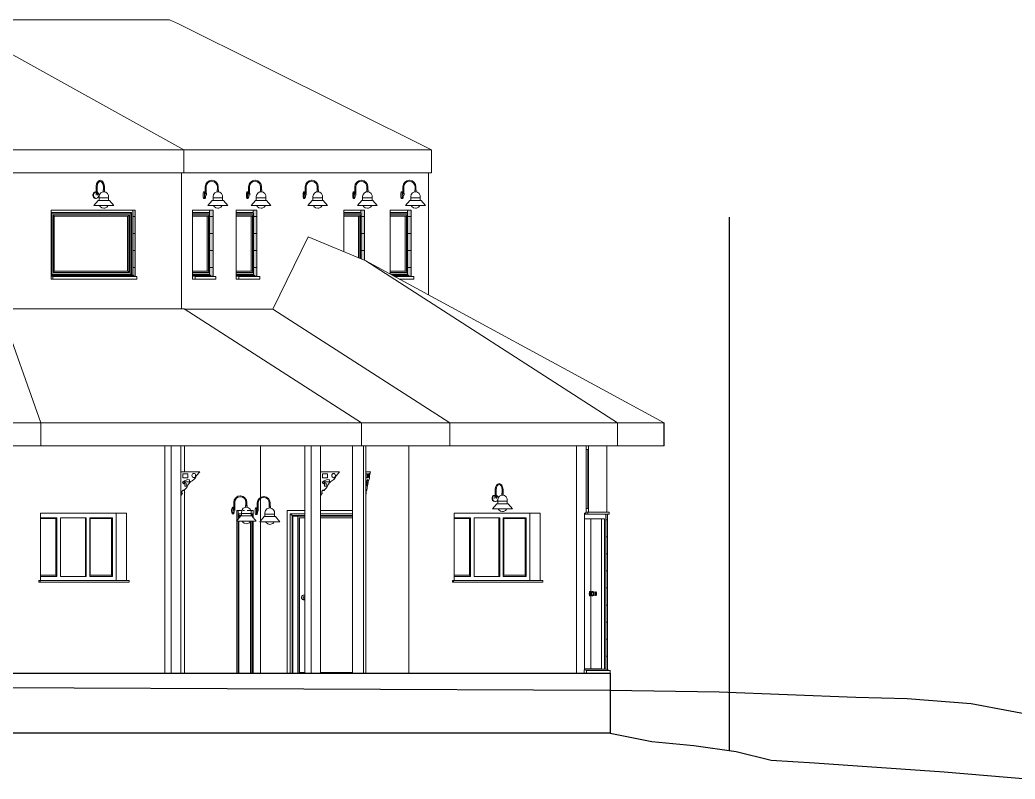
# Model space of a CAD drawing. Header units: millimetres. Extents: x -4417 to 130267, y -67072 to -12871.
# Drawn here: x 83455 to 96596, y -40515 to -30492 of the extents above; entities that cross this region are included whole.
import ezdxf

# ---------------------------------------------------------------- set-up
doc = ezdxf.new("R2010")
doc.units = ezdxf.units.MM
for name, color, linetype in [('ground', 7, 'Continuous'), ('shikarkhana', 7, 'Continuous'), ('tree', 9, 'Continuous')]:
    doc.layers.add(name, color=color, linetype=linetype)

msp = doc.modelspace()

# ---------------------------------------------------------------- hatches: boundary and pattern name
at = {"layer": 'shikarkhana', "true_color": 0xffffff, "transparency": 33554559}
for points in [[(84977, -33874), (84977, -33003), (84948, -33003), (84948, -33862), (84956, -33869)], [(86006, -33874), (86006, -33003), (85957, -33003), (85957, -33862), (85972, -33869)], [(86585, -33874), (86585, -33003), (86536, -33003), (86536, -33862), (86551, -33869), (86569, -33871)], [(88005, -33666), (88005, -33003), (87956, -33003), (87959, -33647)], [(88620, -33874), (88620, -33003), (88571, -33003), (88571, -33862), (88586, -33869)], [(91207, -39068), (91206, -37016), (91191, -37016), (91191, -39064)], [(91215, -39071), (91213, -37016), (91207, -37016), (91207, -39068)], [(87845, -39118), (87845, -39110), (87814, -39110), (87814, -39118)]]:
    msp.add_hatch(color=7, dxfattribs=at).paths.add_polyline_path(points)

# ---------------------------------------------------------------- linework, layer by layer
at = {"layer": 'ground'}
for p, q in [((76558, -39282), (91250, -39339)), ((91251, -39910), (76382, -39909))]:
    msp.add_line(p, q, dxfattribs=at)
at = {"layer": 'ground', "color": 7, "lineweight": 25}
for points in [[(91250, -39339), (92687, -39361), (94495, -39432), (95171, -39453), (96015, -39519), (97045, -39710)], [(91251, -39910), (91801, -40018), (92352, -40073), (92914, -40153), (93373, -40267), (93945, -40302), (94514, -40338), (95086, -40379), (95658, -40420), (96230, -40466), (96804, -40515)]]:
    msp.add_lwpolyline(points, dxfattribs=at)
at = {"layer": 'shikarkhana'}
for p, q in [((91962, -36115), (91962, -35813)), ((76558, -39118), (91250, -39118)), ((91250, -39118), (91251, -39910))]:
    msp.add_line(p, q, dxfattribs=at)
at = {"layer": 'shikarkhana', "color": 7, "lineweight": 9}
for points in [[(85620, -32512), (83197, -32512), (80323, -32512), (79005, -32512), (79005, -32208), (80323, -32208), (83197, -32208), (85620, -32208), (88889, -32208), (85549, -30544), (85432, -30492), (82534, -30492)], [(85620, -32208), (82604, -30537)], [(85620, -32208), (85620, -32512), (85624, -32512), (88885, -32512), (88889, -32512), (88889, -32208)], [(85587, -34306), (85587, -32512), (83536, -32512)], [(83712, -32512), (85620, -32512), (85699, -32512)], [(86037, -32512), (88747, -32512), (88851, -32512), (88851, -34123)], [(84570, -32736), (84570, -32736), (84570, -32698), (84570, -32689), (84564, -32658), (84553, -32633), (84536, -32616), (84516, -32610), (84496, -32616), (84480, -32633), (84468, -32658), (84463, -32689), (84463, -32698), (84463, -32795)], [(84475, -32795), (84475, -32795), (84475, -32698), (84475, -32694), (84480, -32665), (84489, -32642), (84503, -32628), (84516, -32623), (84530, -32628), (84543, -32642), (84553, -32665), (84557, -32694), (84557, -32698), (84557, -32736), (84558, -32736), (84560, -32736)], [(86075, -32736), (86075, -32698), (86069, -32666), (86051, -32638), (86024, -32618), (85993, -32610), (85988, -32610), (85956, -32617), (85929, -32635), (85910, -32662), (85902, -32694), (85902, -32698), (85902, -32795)], [(85915, -32795), (85915, -32698), (85921, -32668), (85938, -32643), (85964, -32627), (85988, -32623), (86018, -32629), (86042, -32647), (86058, -32673), (86062, -32698), (86062, -32736)], [(86646, -32736), (86646, -32698), (86640, -32666), (86622, -32638), (86596, -32618), (86564, -32610), (86560, -32610), (86527, -32617), (86500, -32635), (86481, -32662), (86473, -32694), (86473, -32698), (86473, -32795)], [(86486, -32795), (86486, -32698), (86492, -32668), (86509, -32643), (86535, -32627), (86560, -32623), (86589, -32629), (86614, -32647), (86629, -32673), (86633, -32698), (86633, -32736)], [(87394, -32736), (87394, -32698), (87388, -32666), (87370, -32638), (87343, -32618), (87312, -32610), (87307, -32610), (87275, -32617), (87248, -32635), (87229, -32662), (87221, -32694), (87221, -32698), (87221, -32795)], [(87234, -32795), (87234, -32698), (87240, -32668), (87257, -32643), (87283, -32627), (87307, -32623), (87337, -32629), (87361, -32647), (87377, -32673), (87381, -32698), (87381, -32736)], [(88049, -32736), (88049, -32698), (88043, -32666), (88026, -32638), (87999, -32618), (87967, -32610), (87963, -32610), (87931, -32617), (87903, -32635), (87884, -32662), (87877, -32694), (87876, -32698), (87876, -32795)], [(87889, -32795), (87889, -32698), (87895, -32668), (87913, -32643), (87938, -32627), (87963, -32623), (87992, -32629), (88017, -32647), (88033, -32673), (88037, -32698), (88037, -32736)], [(88685, -32736), (88685, -32698), (88679, -32666), (88661, -32638), (88634, -32618), (88603, -32610), (88598, -32610), (88566, -32617), (88539, -32635), (88520, -32662), (88512, -32694), (88512, -32698), (88512, -32795)], [(88525, -32795), (88525, -32698), (88531, -32668), (88548, -32643), (88574, -32627), (88598, -32623), (88628, -32629), (88652, -32647), (88668, -32673), (88672, -32698), (88672, -32736)], [(84460, -32764), (84454, -32762), (84439, -32766), (84427, -32778), (84420, -32796), (84420, -32815), (84427, -32832), (84439, -32844), (84454, -32848), (84464, -32848), (84481, -32843), (84494, -32827), (84499, -32805), (84494, -32784), (84481, -32768), (84475, -32766)], [(84464, -32848), (84448, -32844), (84436, -32832), (84429, -32815), (84429, -32796), (84436, -32778), (84448, -32766), (84464, -32762), (84454, -32762)], [(84460, -32778), (84460, -32805)], [(84460, -32778), (84465, -32778), (84474, -32778), (84478, -32778), (84478, -32778), (84473, -32778)], [(84475, -32795), (84475, -32795)], [(84478, -32805), (84478, -32778)], [(84627, -32875), (84627, -32843), (84627, -32825), (84626, -32810), (84613, -32785), (84591, -32767), (84564, -32761), (84550, -32763), (84524, -32775), (84506, -32797), (84500, -32825), (84500, -32843), (84500, -32875)], [(84503, -32843), (84511, -32843)], [(84554, -32736), (84554, -32761)], [(84557, -32736), (84558, -32736), (84560, -32736)], [(84570, -32736), (84569, -32736)], [(84573, -32761), (84573, -32736)], [(84585, -32843), (84578, -32843)], [(85892, -32798), (85891, -32784), (85888, -32768), (85883, -32762), (85880, -32766), (85877, -32778), (85875, -32796), (85875, -32815), (85877, -32832), (85880, -32844), (85883, -32848), (85899, -32848), (85904, -32843), (85907, -32827), (85908, -32805)], [(85899, -32762), (85883, -32762)], [(85891, -32818), (85891, -32827), (85888, -32843), (85883, -32848)], [(85904, -32768), (85899, -32762), (85896, -32766), (85893, -32778), (85891, -32796), (85891, -32815), (85893, -32832), (85896, -32844), (85899, -32848)], [(85899, -32778), (85899, -32805)], [(85899, -32778), (85899, -32778), (85902, -32778), (85911, -32778), (85917, -32778)], [(85902, -32795), (85902, -32795), (85902, -32795)], [(85917, -32805), (85917, -32778)], [(86132, -32875), (86132, -32843), (86132, -32825), (86131, -32810), (86118, -32785), (86096, -32767), (86069, -32761), (86054, -32763), (86029, -32775), (86011, -32797), (86005, -32825), (86005, -32843), (86005, -32875)], [(86059, -32736), (86059, -32761)], [(86075, -32761), (86066, -32761), (86059, -32761), (86059, -32761), (86062, -32761), (86072, -32761), (86078, -32761), (86078, -32761), (86078, -32736)], [(86078, -32736), (86072, -32736), (86062, -32736), (86059, -32736), (86059, -32736), (86066, -32736), (86075, -32736)], [(86463, -32798), (86462, -32784), (86459, -32768), (86454, -32762), (86451, -32766), (86448, -32778), (86446, -32796), (86446, -32815), (86448, -32832), (86451, -32844), (86454, -32848), (86470, -32848), (86475, -32843), (86478, -32827), (86479, -32805)], [(86470, -32762), (86454, -32762)], [(86462, -32818), (86462, -32827), (86459, -32843), (86454, -32848)], [(86475, -32768), (86470, -32762), (86467, -32766), (86464, -32778), (86462, -32796), (86462, -32815), (86464, -32832), (86467, -32844), (86470, -32848)], [(86470, -32778), (86470, -32805)], [(86470, -32778), (86470, -32778), (86473, -32778), (86482, -32778), (86488, -32778)], [(86473, -32795), (86473, -32795), (86473, -32795)], [(86489, -32805), (86489, -32778)], [(86703, -32875), (86703, -32843), (86703, -32825), (86702, -32810), (86689, -32785), (86667, -32767), (86640, -32761), (86625, -32763), (86600, -32775), (86582, -32797), (86576, -32825), (86576, -32843), (86576, -32875)], [(86630, -32736), (86630, -32761)], [(86646, -32761), (86637, -32761), (86630, -32761), (86630, -32761), (86633, -32761), (86643, -32761), (86649, -32761), (86649, -32761), (86649, -32736)], [(86649, -32736), (86643, -32736), (86633, -32736), (86630, -32736), (86630, -32736), (86637, -32736), (86646, -32736)], [(87211, -32798), (87210, -32784), (87207, -32768), (87202, -32762), (87199, -32766), (87196, -32778), (87194, -32796), (87194, -32815), (87196, -32832), (87199, -32844), (87202, -32848), (87218, -32848), (87223, -32843), (87226, -32827), (87227, -32805)], [(87218, -32762), (87202, -32762)], [(87210, -32818), (87210, -32827), (87207, -32843), (87202, -32848)], [(87223, -32768), (87218, -32762), (87215, -32766), (87212, -32778), (87210, -32796), (87210, -32815), (87212, -32832), (87215, -32844), (87218, -32848)], [(87218, -32778), (87218, -32805)], [(87218, -32778), (87218, -32778), (87221, -32778), (87230, -32778), (87236, -32778)], [(87221, -32795), (87221, -32795), (87221, -32795)], [(87236, -32805), (87236, -32778)], [(87451, -32875), (87451, -32843), (87451, -32825), (87450, -32810), (87437, -32785), (87415, -32767), (87388, -32761), (87373, -32763), (87348, -32775), (87330, -32797), (87324, -32825), (87324, -32843), (87324, -32875)], [(87378, -32736), (87378, -32761)], [(87394, -32761), (87385, -32761), (87378, -32761), (87378, -32761), (87381, -32761), (87391, -32761), (87397, -32761), (87397, -32761), (87397, -32736)], [(87397, -32736), (87391, -32736), (87381, -32736), (87378, -32736), (87378, -32736), (87385, -32736), (87394, -32736)], [(87866, -32798), (87865, -32784), (87862, -32768), (87858, -32762), (87854, -32766), (87851, -32778), (87849, -32796), (87849, -32815), (87851, -32832), (87854, -32844), (87858, -32848), (87874, -32848), (87878, -32843), (87881, -32827), (87882, -32805)], [(87874, -32762), (87858, -32762)], [(87866, -32818), (87865, -32827), (87862, -32843), (87858, -32848)], [(87878, -32768), (87874, -32762), (87870, -32766), (87867, -32778), (87865, -32796), (87865, -32815), (87867, -32832), (87870, -32844), (87874, -32848)], [(87874, -32778), (87874, -32805)], [(87874, -32778), (87874, -32778), (87877, -32778), (87886, -32778), (87892, -32778)], [(87877, -32795), (87876, -32795), (87877, -32795)], [(87892, -32805), (87892, -32778)], [(88107, -32875), (88107, -32843), (88107, -32825), (88105, -32810), (88093, -32785), (88071, -32767), (88043, -32761), (88029, -32763), (88003, -32775), (87986, -32797), (87979, -32825), (87979, -32843), (87979, -32875)], [(88034, -32736), (88034, -32761)], [(88049, -32761), (88040, -32761), (88034, -32761), (88034, -32761), (88037, -32761), (88046, -32761), (88052, -32761), (88053, -32761), (88053, -32736)], [(88052, -32736), (88046, -32736), (88037, -32736), (88034, -32736), (88034, -32736), (88040, -32736), (88049, -32736)], [(88502, -32798), (88501, -32784), (88498, -32768), (88493, -32762), (88490, -32766), (88487, -32778), (88485, -32796), (88485, -32815), (88487, -32832), (88490, -32844), (88493, -32848), (88509, -32848), (88514, -32843), (88517, -32827), (88518, -32805)], [(88509, -32762), (88493, -32762)], [(88501, -32818), (88501, -32827), (88498, -32843), (88493, -32848)], [(88514, -32768), (88509, -32762), (88505, -32766), (88502, -32778), (88501, -32796), (88501, -32815), (88502, -32832), (88505, -32844), (88509, -32848)], [(88509, -32778), (88509, -32805)], [(88509, -32778), (88509, -32778), (88512, -32778), (88521, -32778), (88527, -32778)], [(88512, -32795), (88512, -32795), (88512, -32795)], [(88527, -32805), (88527, -32778)], [(88742, -32875), (88742, -32843), (88742, -32825), (88740, -32810), (88728, -32785), (88706, -32767), (88678, -32761), (88664, -32763), (88639, -32775), (88621, -32797), (88615, -32825), (88615, -32843), (88615, -32875)], [(88669, -32736), (88669, -32761)], [(88685, -32761), (88675, -32761), (88669, -32761), (88669, -32761), (88672, -32761), (88682, -32761), (88688, -32761), (88688, -32761), (88688, -32736)], [(88688, -32736), (88682, -32736), (88672, -32736), (88669, -32736), (88669, -32736), (88675, -32736), (88685, -32736)], [(84490, -32875), (84433, -32943)], [(84532, -32943), (84521, -32943), (84488, -32943), (84461, -32943), (84443, -32943), (84434, -32943), (84433, -32943), (84436, -32943), (84448, -32943), (84469, -32943), (84498, -32943), (84533, -32943), (84570, -32943), (84606, -32943), (84639, -32943), (84666, -32943), (84685, -32943), (84693, -32943), (84694, -32943), (84637, -32875)], [(84438, -32943), (84444, -32943), (84462, -32943), (84491, -32943), (84526, -32943), (84534, -32943)], [(84690, -32943), (84683, -32943), (84665, -32943), (84637, -32943), (84601, -32943), (84562, -32943), (84523, -32943), (84488, -32943), (84461, -32943), (84443, -32943)], [(84636, -32875), (84626, -32875), (84606, -32875), (84580, -32875), (84551, -32875), (84525, -32875), (84504, -32875), (84492, -32875), (84490, -32875), (84491, -32875), (84502, -32875)], [(84621, -32943), (84603, -32965), (84578, -32977), (84564, -32979), (84536, -32973), (84514, -32955), (84508, -32943)], [(84626, -32875), (84618, -32875), (84601, -32875), (84578, -32875), (84601, -32875), (84618, -32875), (84626, -32875), (84635, -32875)], [(84692, -32943), (84680, -32943), (84658, -32943), (84629, -32943), (84596, -32943), (84604, -32943), (84639, -32943), (84667, -32943), (84684, -32943)], [(85995, -32875), (85938, -32943), (85939, -32943), (85947, -32943), (85965, -32943), (85992, -32943), (86025, -32943), (86061, -32943), (86098, -32943), (86132, -32943), (86162, -32943), (86184, -32943), (86196, -32943), (86199, -32943), (86198, -32943), (86190, -32943), (86172, -32943), (86145, -32943), (86119, -32943)], [(85945, -32943), (85959, -32943), (85983, -32943), (86016, -32943), (86037, -32943), (86005, -32943), (85975, -32943), (85953, -32943), (85941, -32943)], [(86192, -32943), (86178, -32943), (86154, -32943), (86121, -32943), (86083, -32943), (86043, -32943), (86006, -32943), (85975, -32943), (85954, -32943), (85943, -32943)], [(86131, -32875), (86121, -32875), (86104, -32875), (86081, -32875), (86056, -32875), (86037, -32875), (86056, -32875), (86081, -32875), (86104, -32875), (86121, -32875), (86131, -32875), (86141, -32875), (86142, -32875), (86140, -32875), (86129, -32875), (86109, -32875), (86082, -32875), (86054, -32875), (86027, -32875), (86007, -32875), (85997, -32875), (85995, -32875), (85997, -32875), (86006, -32875), (86016, -32875), (86033, -32875), (86016, -32875), (86006, -32875)], [(86126, -32943), (86108, -32965), (86083, -32977), (86069, -32979), (86041, -32973), (86019, -32955), (86013, -32943)], [(86118, -32943), (86131, -32943), (86162, -32943), (86183, -32943), (86194, -32943)], [(86199, -32943), (86142, -32875)], [(86566, -32875), (86509, -32943), (86510, -32943), (86518, -32943), (86536, -32943), (86563, -32943), (86596, -32943), (86632, -32943), (86669, -32943), (86703, -32943), (86733, -32943), (86755, -32943), (86767, -32943), (86770, -32943), (86770, -32943), (86761, -32943), (86743, -32943), (86717, -32943), (86690, -32943)], [(86512, -32943), (86525, -32943), (86546, -32943), (86576, -32943), (86610, -32943)], [(86763, -32943), (86749, -32943), (86725, -32943), (86692, -32943), (86654, -32943), (86614, -32943), (86577, -32943), (86547, -32943), (86525, -32943), (86514, -32943)], [(86516, -32943), (86530, -32943), (86555, -32943), (86588, -32943), (86612, -32943)], [(86702, -32875), (86692, -32875), (86675, -32875), (86652, -32875), (86627, -32875), (86604, -32875), (86587, -32875), (86577, -32875)], [(86697, -32943), (86679, -32965), (86654, -32977), (86640, -32979), (86612, -32973), (86590, -32955), (86584, -32943)], [(86689, -32943), (86702, -32943), (86733, -32943), (86755, -32943), (86765, -32943)], [(86770, -32943), (86713, -32875)], [(87314, -32875), (87257, -32943), (87258, -32943), (87266, -32943), (87284, -32943), (87311, -32943), (87344, -32943), (87380, -32943), (87417, -32943), (87451, -32943), (87481, -32943), (87503, -32943), (87515, -32943), (87518, -32943), (87517, -32943), (87509, -32943), (87496, -32943), (87473, -32943), (87440, -32943), (87402, -32943), (87362, -32943), (87325, -32943), (87294, -32943), (87273, -32943), (87262, -32943)], [(87260, -32943), (87272, -32943), (87294, -32943), (87324, -32943), (87358, -32943)], [(87264, -32943), (87278, -32943), (87302, -32943), (87335, -32943), (87359, -32943)], [(87450, -32875), (87440, -32875), (87423, -32875), (87400, -32875), (87375, -32875), (87352, -32875), (87335, -32875), (87325, -32875)], [(87445, -32943), (87427, -32965), (87402, -32977), (87388, -32979), (87360, -32973), (87338, -32955), (87332, -32943)], [(87437, -32943), (87450, -32943), (87481, -32943), (87502, -32943), (87513, -32943)], [(87438, -32943), (87464, -32943), (87491, -32943)], [(87518, -32943), (87461, -32875)], [(87511, -32943), (87497, -32943)], [(87970, -32875), (87913, -32943), (87913, -32943), (87922, -32943), (87940, -32943), (87966, -32943), (87999, -32943), (88035, -32943), (88072, -32943), (88107, -32943), (88136, -32943), (88158, -32943), (88171, -32943), (88173, -32943), (88173, -32943), (88165, -32943), (88146, -32943), (88121, -32943)], [(87915, -32943), (87928, -32943), (87950, -32943), (87979, -32943), (88014, -32943)], [(88167, -32943), (88153, -32943), (88128, -32943), (88095, -32943), (88057, -32943), (88018, -32943), (87981, -32943), (87950, -32943), (87928, -32943), (87918, -32943)], [(87919, -32943), (87933, -32943), (87958, -32943), (87991, -32943), (88015, -32943)], [(88105, -32875), (88096, -32875), (88078, -32875), (88055, -32875), (88030, -32875), (88007, -32875), (87990, -32875), (87981, -32875)], [(88100, -32943), (88083, -32965), (88057, -32977), (88043, -32979), (88016, -32973), (87993, -32955), (87988, -32943)], [(88092, -32943), (88105, -32943), (88136, -32943), (88158, -32943), (88168, -32943)], [(88093, -32943), (88120, -32943)], [(88173, -32943), (88116, -32875)], [(88605, -32875), (88548, -32943), (88549, -32943), (88557, -32943), (88575, -32943), (88602, -32943), (88634, -32943), (88671, -32943), (88708, -32943), (88742, -32943), (88772, -32943), (88794, -32943), (88806, -32943), (88809, -32943), (88808, -32943), (88800, -32943), (88782, -32943), (88755, -32943), (88728, -32943), (88741, -32943)], [(88551, -32943), (88563, -32943), (88585, -32943), (88615, -32943), (88649, -32943)], [(88802, -32943), (88788, -32943), (88764, -32943), (88731, -32943), (88693, -32943), (88653, -32943), (88616, -32943), (88585, -32943), (88564, -32943), (88553, -32943)], [(88555, -32943), (88569, -32943), (88593, -32943), (88626, -32943), (88650, -32943)], [(88750, -32875), (88752, -32875), (88750, -32875), (88739, -32875), (88719, -32875), (88692, -32875), (88664, -32875), (88637, -32875), (88617, -32875), (88607, -32875), (88605, -32875), (88607, -32875), (88616, -32875), (88625, -32875), (88643, -32875), (88666, -32875), (88691, -32875), (88713, -32875), (88731, -32875), (88741, -32875), (88731, -32875), (88713, -32875), (88691, -32875), (88666, -32875), (88643, -32875), (88625, -32875), (88616, -32875)], [(88736, -32943), (88718, -32965), (88693, -32977), (88678, -32979), (88651, -32973), (88629, -32955), (88623, -32943)], [(88746, -32943), (88772, -32943), (88793, -32943), (88804, -32943)], [(88809, -32943), (88752, -32875)], [(83867, -33862), (84948, -33862), (84956, -33864), (84956, -33869), (84998, -33880), (84998, -33913), (84977, -33913), (83867, -33913), (83867, -33003), (84977, -33003), (84977, -33880)], [(84948, -33003), (83867, -33003)], [(84923, -33033), (83867, -33033), (84927, -33033), (84927, -33860)], [(83878, -33850), (83878, -33043), (83867, -33034)], [(83878, -33043), (84921, -33043), (84921, -33850), (84927, -33860), (83867, -33860), (84923, -33860)], [(84876, -33810), (83907, -33810), (84886, -33810), (84903, -33828), (83896, -33828), (83896, -33065), (83907, -33083), (84876, -33083), (84876, -33810), (84886, -33810), (84886, -33083), (84876, -33083)], [(83896, -33065), (84903, -33065), (84886, -33083), (83907, -33083), (83907, -33810), (83896, -33828)], [(84903, -33828), (84903, -33065)], [(84927, -33033), (84921, -33043)], [(84977, -33003), (84948, -33003), (84948, -33862)], [(85733, -33862), (85957, -33862), (85972, -33864), (85972, -33869), (86043, -33880), (86043, -33913), (86006, -33913), (85733, -33913), (85733, -33003), (86006, -33003), (86006, -33880)], [(85957, -33003), (85733, -33003)], [(85951, -33033), (85733, -33033), (85957, -33033), (85960, -33043)], [(85733, -33043), (85960, -33043), (85960, -33850), (85957, -33860), (85733, -33860), (85951, -33860)], [(85733, -33065), (85956, -33065), (85947, -33083), (85733, -33083), (85929, -33083), (85929, -33810), (85947, -33810), (85947, -33083), (85929, -33083)], [(85956, -33828), (85956, -33065)], [(86006, -33003), (85957, -33003), (85957, -33034)], [(86312, -33862), (86536, -33862), (86551, -33864), (86551, -33869), (86622, -33880), (86622, -33913), (86585, -33913), (86312, -33913), (86312, -33003), (86585, -33003), (86585, -33880)], [(86536, -33003), (86312, -33003)], [(86530, -33033), (86312, -33033), (86536, -33033), (86539, -33043)], [(86312, -33043), (86539, -33043), (86539, -33850), (86536, -33860), (86312, -33860), (86530, -33860)], [(86312, -33065), (86535, -33065), (86526, -33083), (86312, -33083), (86508, -33083), (86508, -33810), (86526, -33810), (86526, -33083), (86508, -33083)], [(86535, -33828), (86535, -33065)], [(86585, -33003), (86536, -33003), (86536, -33034)], [(87731, -33552), (87731, -33003), (88005, -33003), (88005, -33666)], [(87956, -33003), (87731, -33003)], [(87950, -33033), (87731, -33033), (87955, -33033), (87959, -33043)], [(87731, -33043), (87959, -33043), (87959, -33647)], [(87731, -33065), (87954, -33065), (87945, -33083), (87731, -33083), (87928, -33083), (87928, -33634)], [(87945, -33641), (87945, -33083), (87928, -33083)], [(87954, -33645), (87954, -33065)], [(88005, -33003), (87956, -33003), (87956, -33034)], [(88346, -33849), (88346, -33003), (88620, -33003), (88620, -33880)], [(88571, -33003), (88346, -33003)], [(88565, -33033), (88346, -33033), (88571, -33033), (88574, -33043)], [(88346, -33043), (88574, -33043), (88574, -33850), (88571, -33860), (88367, -33860), (88565, -33860)], [(88538, -33083), (88346, -33083), (88560, -33083), (88570, -33065), (88346, -33065)], [(88570, -33828), (88570, -33065)], [(88620, -33003), (88571, -33003), (88571, -33034)], [(88023, -33674), (87263, -33357), (86795, -34309), (89131, -35813), (91345, -35813), (91345, -36115), (89131, -36115)], [(84921, -33850), (83878, -33850), (83867, -33859)], [(84956, -33864), (83867, -33864)], [(84956, -33869), (83867, -33869)], [(83867, -33913), (83889, -33913), (83889, -33880), (83867, -33874)], [(84998, -33880), (83889, -33880)], [(85972, -33869), (85732, -33869)], [(85929, -33810), (85733, -33810), (85947, -33810), (85956, -33828), (85733, -33828)], [(85960, -33850), (85733, -33850)], [(85972, -33864), (85733, -33864)], [(85733, -33913), (85769, -33913), (85769, -33880), (85733, -33874)], [(86043, -33880), (85769, -33880)], [(86508, -33810), (86312, -33810), (86526, -33810), (86535, -33828), (86312, -33828)], [(86539, -33850), (86312, -33850)], [(86551, -33864), (86312, -33864)], [(86551, -33869), (86312, -33869)], [(86312, -33913), (86348, -33913), (86348, -33880), (86312, -33874)], [(86622, -33880), (86348, -33880)], [(88538, -33810), (88346, -33810), (88560, -33810), (88570, -33828), (88346, -33828)], [(88574, -33850), (88347, -33850)], [(88371, -33862), (88571, -33862), (88586, -33864), (88586, -33869), (88657, -33880), (88657, -33913), (88620, -33913), (88465, -33913), (88657, -33913)], [(88586, -33864), (88373, -33864)], [(88586, -33869), (88382, -33869)], [(88657, -33880), (88402, -33880)], [(84998, -33913), (83889, -33913)], [(86043, -33913), (85769, -33913)], [(86622, -33913), (86348, -33913)], [(83197, -34306), (83196, -34307), (80316, -34307), (78733, -35813), (78733, -36115), (75924, -36115), (75924, -35813), (78733, -35813), (83731, -35813), (87965, -35813), (85625, -34306), (83420, -34306), (83197, -34306), (83731, -35813), (83731, -36115), (78733, -36115)], [(86795, -34309), (85630, -34309), (85625, -34306)], [(83731, -36115), (87965, -36115), (87965, -35813), (89131, -35813), (89131, -36115), (87965, -36115)], [(91962, -36115), (91321, -36115), (91944, -36115), (91330, -36115), (89116, -36115), (87950, -36115), (83728, -36115), (78744, -36115), (75929, -36115), (76558, -36115), (76558, -39118), (76855, -39118), (78733, -39118)], [(85578, -36115), (85578, -39118), (85453, -39118), (85370, -39118), (85370, -36115)], [(85453, -36115), (85453, -39118)], [(85630, -36457), (85630, -36115)], [(86630, -36804), (86630, -36115)], [(87424, -36115), (87424, -39118), (87299, -39118), (87216, -39118), (87216, -36115)], [(87299, -36115), (87299, -39118)], [(87992, -36115), (87992, -39118), (87845, -39118), (87845, -36115)], [(88023, -39118), (88023, -36115)], [(88591, -36115), (88591, -39118)], [(88955, -39118), (90805, -39118), (90805, -36115)], [(91206, -36115), (91206, -36991), (90964, -36991), (90933, -36991), (90933, -36115)], [(90964, -36991), (90964, -36115)], [(90933, -36165), (90952, -36165), (90952, -36941), (90935, -36941), (90952, -36941)], [(90934, -36941), (90934, -36165), (90952, -36165)], [(85578, -36457), (85746, -36457), (85829, -36457)], [(85605, -36486), (85672, -36486)], [(85787, -36507), (85774, -36507)], [(87424, -36457), (87592, -36457), (87675, -36457)], [(87452, -36486), (87518, -36486)], [(87634, -36507), (87621, -36507)], [(88052, -36599), (88055, -36587), (88059, -36578), (88065, -36560), (88069, -36536), (88073, -36507), (88083, -36457), (88023, -36457), (88023, -36772), (88028, -36745), (88027, -36740), (88027, -36735), (88026, -36729), (88026, -36723), (88027, -36717), (88027, -36712), (88028, -36707), (88029, -36703), (88030, -36701), (88031, -36701), (88032, -36701), (88033, -36703), (88034, -36705), (88036, -36691), (88039, -36680), (88042, -36666), (88045, -36648), (88048, -36622), (88052, -36600), (88048, -36592), (88044, -36590), (88043, -36590), (88039, -36593), (88035, -36602), (88032, -36615), (88028, -36597), (88035, -36576), (88042, -36563), (88050, -36558), (88052, -36599)], [(88023, -36457), (88083, -36457)], [(88029, -36486), (88045, -36486)], [(85605, -36540), (85672, -36540)], [(85665, -36590), (85610, -36590)], [(85633, -36619), (85660, -36619)], [(85633, -36647), (85660, -36647)], [(87452, -36540), (87518, -36540)], [(87512, -36590), (87457, -36590)], [(87479, -36619), (87506, -36619)], [(87479, -36647), (87506, -36647)], [(88029, -36540), (88045, -36540)], [(88031, -36619), (88042, -36619)], [(88044, -36590), (88034, -36590)], [(88036, -36647), (88042, -36647)], [(88046, -36599), (88040, -36599)], [(88040, -36600), (88046, -36600)], [(89834, -36739), (89834, -36702), (89834, -36692), (89828, -36661), (89817, -36636), (89802, -36620), (89783, -36614), (89764, -36620), (89748, -36636), (89737, -36661), (89732, -36692), (89731, -36702), (89731, -36798)], [(89744, -36798), (89744, -36702), (89744, -36696), (89748, -36667), (89758, -36645), (89770, -36631), (89783, -36627), (89795, -36631), (89808, -36645), (89817, -36667), (89821, -36696), (89821, -36702), (89821, -36739)], [(85578, -39118), (85630, -39118), (85630, -36693)], [(85627, -36705), (85602, -36705)], [(86451, -36901), (86451, -36864), (86445, -36831), (86427, -36803), (86401, -36783), (86369, -36776), (86365, -36775), (86333, -36782), (86305, -36800), (86286, -36827), (86278, -36859), (86278, -36864), (86278, -36960)], [(86291, -36960), (86291, -36864), (86297, -36834), (86314, -36808), (86340, -36792), (86365, -36788), (86394, -36794), (86419, -36812), (86434, -36839), (86438, -36864), (86438, -36901)], [(86761, -36910), (86761, -36872), (86755, -36840), (86737, -36812), (86710, -36792), (86679, -36784), (86674, -36784), (86642, -36791), (86615, -36809), (86596, -36836), (86588, -36868), (86588, -36872), (86588, -36968)], [(87473, -36705), (87449, -36705)], [(88034, -36705), (88027, -36705)], [(89733, -36852), (89717, -36848), (89704, -36836), (89698, -36819), (89698, -36799), (89704, -36782), (89717, -36770), (89733, -36766), (89724, -36766), (89708, -36770), (89695, -36782), (89689, -36799), (89689, -36819), (89695, -36836), (89708, -36848), (89724, -36852), (89733, -36852), (89751, -36846), (89764, -36830), (89768, -36809), (89764, -36787), (89751, -36772), (89743, -36769)], [(89728, -36781), (89728, -36809)], [(89728, -36781), (89733, -36781), (89743, -36781), (89747, -36781), (89747, -36781), (89742, -36781)], [(89747, -36809), (89747, -36781)], [(89891, -36879), (89891, -36846), (89891, -36828), (89890, -36814), (89877, -36789), (89855, -36771), (89828, -36765), (89813, -36766), (89788, -36779), (89770, -36801), (89764, -36828), (89764, -36846), (89764, -36879)], [(89818, -36739), (89818, -36764)], [(89823, -36739), (89822, -36739), (89821, -36739), (89821, -36739), (89822, -36739), (89824, -36739)], [(89834, -36739), (89834, -36739), (89834, -36739), (89833, -36739)], [(89837, -36764), (89837, -36739)], [(86435, -36901), (86435, -36926)], [(86451, -36926), (86442, -36926), (86436, -36926), (86435, -36926), (86439, -36926), (86448, -36926), (86454, -36926), (86454, -36926), (86454, -36901)], [(86454, -36901), (86448, -36901), (86439, -36901), (86436, -36901), (86436, -36901), (86442, -36901), (86451, -36901)], [(86601, -36968), (86601, -36872), (86607, -36842), (86624, -36817), (86650, -36801), (86674, -36797), (86704, -36803), (86728, -36821), (86744, -36847), (86748, -36872), (86748, -36910)], [(86630, -37111), (86630, -36805)], [(86745, -36910), (86745, -36935)], [(86761, -36935), (86752, -36935), (86745, -36935), (86745, -36935), (86748, -36935), (86758, -36935), (86764, -36935), (86764, -36935), (86764, -36910)], [(86764, -36910), (86758, -36910), (86748, -36910), (86745, -36910), (86745, -36910), (86752, -36910), (86761, -36910)], [(89754, -36879), (89697, -36947)], [(89744, -36798), (89744, -36798), (89744, -36798), (89743, -36798)], [(89890, -36879), (89880, -36879), (89863, -36879), (89840, -36879), (89815, -36879), (89792, -36879), (89815, -36879), (89840, -36879), (89863, -36879), (89880, -36879), (89890, -36879), (89900, -36879), (89901, -36879), (89900, -36879), (89888, -36879), (89868, -36879), (89842, -36879), (89813, -36879), (89787, -36879), (89767, -36879), (89756, -36879), (89754, -36879), (89756, -36879), (89765, -36879), (89775, -36879), (89788, -36879), (89775, -36879), (89765, -36879)], [(89847, -36846), (89840, -36846), (89846, -36846)], [(89958, -36947), (89901, -36879)], [(83728, -37892), (83728, -37006), (84864, -37006), (84864, -37892)], [(84864, -37006), (84728, -37006), (83728, -37006)], [(84728, -37892), (84728, -37006)], [(86268, -36963), (86267, -36949), (86264, -36933), (86260, -36927), (86256, -36932), (86253, -36944), (86251, -36961), (86251, -36980), (86253, -36997), (86256, -37009), (86260, -37013), (86276, -37013), (86280, -37008), (86283, -36992), (86284, -36970)], [(86276, -36927), (86260, -36927)], [(86268, -36983), (86267, -36992), (86264, -37008), (86260, -37013)], [(86280, -36933), (86276, -36927), (86272, -36932), (86269, -36944), (86267, -36961), (86267, -36980), (86269, -36997), (86272, -37009), (86276, -37013)], [(86275, -36943), (86275, -36970)], [(86276, -36943), (86276, -36943), (86278, -36943), (86287, -36943), (86294, -36943)], [(86278, -36960), (86278, -36960), (86278, -36960)], [(86294, -36970), (86294, -36943)], [(86372, -37040), (86315, -37108), (86315, -37108), (86323, -37108), (86341, -37108), (86368, -37108), (86401, -37108), (86437, -37108), (86474, -37108), (86509, -37108), (86538, -37108), (86560, -37108), (86572, -37108), (86575, -37108), (86575, -37108), (86566, -37108), (86548, -37108), (86522, -37108), (86495, -37108)], [(86339, -37076), (86339, -36971), (86319, -36971), (86319, -37103)], [(86339, -36971), (86393, -36971), (86319, -36971)], [(86382, -37011), (86347, -37011), (86347, -37071)], [(86383, -37037), (86347, -37037)], [(86372, -37041), (86347, -37041)], [(86347, -37046), (86368, -37046), (86347, -37046)], [(86507, -37040), (86497, -37040), (86480, -37040), (86457, -37040), (86480, -37040), (86497, -37040), (86507, -37040), (86517, -37040), (86518, -37040), (86517, -37040), (86506, -37040), (86485, -37040), (86459, -37040), (86430, -37040), (86404, -37040), (86384, -37040), (86373, -37040), (86372, -37040), (86373, -37040), (86382, -37040), (86392, -37040), (86409, -37040), (86432, -37040), (86454, -37040), (86432, -37040), (86409, -37040), (86392, -37040), (86382, -37040)], [(86508, -37040), (86508, -37008), (86508, -36990), (86507, -36976), (86494, -36950), (86472, -36932), (86445, -36926), (86431, -36928), (86405, -36940), (86388, -36962), (86381, -36990), (86381, -37008), (86381, -37040)], [(86509, -37037), (86528, -37011), (86507, -37011)], [(86575, -37108), (86518, -37040)], [(86528, -37053), (86528, -37011)], [(86536, -36971), (86536, -37063)], [(86578, -36972), (86577, -36958), (86574, -36942), (86569, -36936), (86566, -36940), (86563, -36952), (86561, -36970), (86561, -36989), (86563, -37006), (86566, -37018), (86569, -37022), (86585, -37022), (86590, -37016), (86593, -37001), (86594, -36979)], [(86585, -36936), (86569, -36936)], [(86577, -36992), (86577, -37001), (86574, -37016), (86569, -37022)], [(86590, -36942), (86585, -36936), (86581, -36940), (86578, -36952), (86577, -36970), (86577, -36989), (86578, -37006), (86581, -37018), (86585, -37022)], [(86585, -36952), (86585, -36979)], [(86585, -36952), (86585, -36952), (86588, -36952), (86597, -36952), (86603, -36952)], [(86588, -36968), (86588, -36968), (86588, -36968)], [(86603, -36979), (86603, -36952)], [(86681, -37049), (86624, -37117), (86625, -37117), (86633, -37117), (86651, -37117), (86678, -37117), (86710, -37117), (86747, -37117), (86784, -37117), (86818, -37117), (86848, -37117), (86870, -37117), (86882, -37117), (86885, -37117), (86884, -37117), (86876, -37117)], [(86818, -37049), (86818, -37016), (86818, -36998), (86816, -36984), (86804, -36959), (86782, -36941), (86755, -36935), (86740, -36937), (86715, -36949), (86697, -36971), (86691, -36998), (86691, -37016), (86691, -37049)], [(86817, -37049), (86807, -37049), (86790, -37049), (86767, -37049), (86742, -37049), (86719, -37049), (86701, -37049), (86692, -37049)], [(86885, -37117), (86828, -37049)], [(87056, -39118), (87056, -37041), (87054, -37040), (87051, -37037), (87051, -39118), (87023, -39118), (86983, -39118), (86983, -36971), (87216, -36971), (86988, -36971)], [(87216, -37037), (87051, -37037), (87023, -37011), (87023, -39118)], [(87216, -37011), (87023, -37011)], [(87216, -37041), (87056, -37041)], [(87061, -37046), (87216, -37046), (87123, -37046), (87123, -39118), (87142, -39118), (87148, -39118), (87216, -39118)], [(87123, -37046), (87061, -37046), (87061, -39118)], [(87424, -36971), (87845, -36971), (87424, -36971)], [(87845, -37011), (87424, -37011)], [(87845, -37037), (87424, -37037)], [(87845, -37041), (87424, -37041)], [(89189, -37892), (89189, -37006), (90325, -37006), (90325, -37892)], [(90325, -37006), (90189, -37006), (89189, -37006)], [(89954, -36947), (89946, -36947), (89926, -36947), (89897, -36947), (89861, -36947), (89822, -36947), (89788, -36947), (89756, -36947), (89728, -36947), (89709, -36947), (89699, -36947), (89697, -36947), (89699, -36947), (89710, -36947), (89730, -36947), (89759, -36947), (89792, -36947), (89829, -36947), (89866, -36947), (89899, -36947), (89927, -36947), (89947, -36947), (89957, -36947), (89958, -36947), (89956, -36947), (89946, -36947), (89925, -36947), (89897, -36947), (89863, -36947)], [(89702, -36947), (89710, -36947), (89729, -36947), (89758, -36947), (89794, -36947)], [(89783, -36947), (89749, -36947), (89722, -36947), (89706, -36947)], [(89885, -36947), (89867, -36969), (89842, -36981), (89828, -36983), (89800, -36976), (89778, -36959), (89772, -36947)], [(89790, -36947), (89796, -36947)], [(89859, -36947), (89872, -36947), (89906, -36947), (89933, -36947), (89949, -36947)], [(90189, -37892), (90189, -37006)], [(90911, -39071), (90911, -37006), (90913, -37006), (90933, -37006)], [(90911, -37006), (90928, -37006)], [(91176, -37077), (91135, -37077), (90911, -37077), (91176, -37077), (91176, -39064), (91191, -39064), (91191, -37016)], [(90933, -37016), (90911, -37016)], [(91211, -37016), (91236, -37016), (90952, -37016), (90928, -37016), (90928, -36991), (90952, -36991), (91236, -36991), (91211, -36991)], [(90952, -37016), (90952, -36991)], [(91182, -37016), (91206, -37016)], [(91215, -37016), (91215, -39071)], [(91236, -36991), (91236, -37016)], [(83943, -37842), (83943, -37066), (83933, -37066), (83933, -37842), (83943, -37842), (83728, -37842), (83933, -37842)], [(83933, -37066), (83728, -37066), (83943, -37066)], [(83923, -37076), (83728, -37076)], [(83728, -37824), (83929, -37824), (83929, -37076), (83728, -37076)], [(83923, -37076), (83929, -37076)], [(84319, -37066), (83992, -37066)], [(84329, -37066), (84329, -37842)], [(84383, -37076), (84376, -37076)], [(84377, -37066), (84668, -37066), (84678, -37066)], [(84666, -37076), (84660, -37076), (84377, -37076), (84377, -37824)], [(84678, -37842), (84668, -37842), (84668, -37066)], [(86317, -37108), (86330, -37108), (86352, -37108), (86381, -37108), (86416, -37108)], [(86319, -37108), (86319, -39118)], [(86454, -37108), (86420, -37108), (86383, -37108), (86352, -37108), (86330, -37108), (86319, -37108)], [(86321, -37108), (86335, -37108), (86360, -37108), (86393, -37108), (86417, -37108)], [(86347, -37108), (86347, -39118), (86339, -39118), (86339, -37108)], [(86501, -37108), (86501, -39118), (86347, -39118)], [(86502, -37108), (86485, -37130), (86459, -37142), (86445, -37144), (86417, -37138), (86395, -37120), (86389, -37108)], [(86568, -37108), (86555, -37108), (86530, -37108), (86497, -37108), (86459, -37108)], [(86494, -37108), (86507, -37108), (86538, -37108), (86560, -37108), (86570, -37108)], [(86502, -39118), (86502, -37108)], [(86509, -37108), (86509, -39118), (86528, -39118), (86536, -39118), (86630, -39118), (86630, -37117)], [(86528, -39118), (86528, -37108)], [(86536, -37108), (86536, -39118)], [(86627, -37117), (86639, -37117), (86661, -37117)], [(86661, -37117), (86640, -37117), (86629, -37117)], [(86631, -37117), (86645, -37117), (86669, -37117), (86702, -37117), (86726, -37117)], [(86878, -37117), (86864, -37117), (86840, -37117), (86807, -37117), (86769, -37117), (86729, -37117), (86692, -37117), (86662, -37117), (86691, -37117), (86725, -37117)], [(86812, -37117), (86794, -37139), (86769, -37151), (86755, -37153), (86727, -37147), (86705, -37129), (86699, -37117)], [(86804, -37117), (86817, -37117), (86848, -37117), (86869, -37117)], [(86805, -37117), (86831, -37117), (86858, -37117), (86871, -37117), (86880, -37117)], [(87142, -39118), (87142, -37065), (87148, -37065), (87148, -39118)], [(87142, -37065), (87216, -37065), (87148, -37065)], [(89404, -37842), (89404, -37066), (89394, -37066), (89394, -37842), (89404, -37842), (89189, -37842), (89394, -37842)], [(89394, -37066), (89189, -37066), (89404, -37066)], [(89384, -37076), (89189, -37076)], [(89189, -37824), (89390, -37824), (89390, -37076), (89189, -37076)], [(89384, -37076), (89390, -37076)], [(89788, -37842), (89780, -37842), (89780, -37066), (89453, -37066)], [(89780, -37066), (89788, -37066)], [(89844, -37076), (89837, -37076)], [(89838, -37066), (90129, -37066), (90139, -37066)], [(90127, -37076), (90121, -37076), (89838, -37076), (89838, -37824)], [(90139, -37842), (90129, -37842), (90129, -37066)], [(90994, -38059), (90994, -37077)], [(90995, -37077), (90995, -38059)], [(91135, -39064), (91135, -37077)], [(83923, -37824), (83728, -37824)], [(83923, -37824), (83929, -37824)], [(83992, -37842), (84319, -37842)], [(84383, -37824), (84377, -37824), (84660, -37824), (84666, -37824)], [(84377, -37842), (84668, -37842)], [(89384, -37824), (89189, -37824)], [(89384, -37824), (89390, -37824)], [(89453, -37842), (89780, -37842)], [(89844, -37824), (89838, -37824), (90121, -37824), (90127, -37824)], [(89838, -37842), (90129, -37842)], [(83707, -37892), (83707, -37917)], [(83721, -37917), (83721, -37892)], [(84899, -37892), (84899, -37917)], [(89168, -37892), (89168, -37917)], [(89182, -37917), (89182, -37892)], [(90360, -37892), (90360, -37917)], [(87216, -38091), (87209, -38088), (87201, -38087), (87194, -38088), (87187, -38091), (87180, -38096), (87176, -38102), (87173, -38109), (87172, -38117), (87173, -38125), (87176, -38132), (87180, -38138), (87187, -38143), (87194, -38146), (87201, -38147), (87209, -38146), (87216, -38143)], [(87182, -38096), (87188, -38091)], [(87209, -38126), (87206, -38127), (87204, -38127), (87201, -38127), (87199, -38126), (87197, -38124), (87195, -38122), (87194, -38120), (87194, -38117), (87194, -38115), (87195, -38112), (87197, -38110), (87199, -38109), (87201, -38108), (87204, -38107), (87206, -38108), (87209, -38109)], [(87204, -38107), (87198, -38107), (87197, -38107), (87199, -38107), (87209, -38107), (87216, -38107)], [(87210, -38088), (87203, -38087), (87201, -38087)], [(90994, -39060), (90951, -39060), (90911, -39060), (90994, -39060), (90994, -38076)], [(90982, -38093), (90981, -38096), (90979, -38097), (90978, -38096), (90976, -38093), (90975, -38088), (90974, -38082), (90973, -38075), (90973, -38067), (90973, -38059), (90974, -38052), (90975, -38046), (90976, -38041), (90978, -38038), (90979, -38037), (90981, -38038), (90982, -38041)], [(90985, -38037), (90979, -38037)], [(90991, -38059), (90990, -38052), (90989, -38046), (90988, -38041), (90987, -38038), (90985, -38037), (90984, -38038), (90982, -38041), (90981, -38046), (90980, -38052), (90979, -38059), (90979, -38067), (90979, -38075), (90980, -38082), (90981, -38088), (90982, -38093), (90984, -38096), (90985, -38097), (90987, -38096), (90988, -38093), (90989, -38088), (90990, -38082), (90991, -38076)], [(90979, -38097), (90985, -38097)], [(90986, -38076), (90985, -38077), (90984, -38076), (90983, -38067), (90984, -38059), (90985, -38057), (90986, -38059)], [(90985, -38077), (91004, -38077), (91003, -38076), (91002, -38067), (91003, -38059), (91004, -38057), (90985, -38057)], [(90995, -38076), (90995, -39060), (91136, -39060)], [(91006, -38054), (91004, -38049), (91004, -38049), (91001, -38054), (91000, -38067), (91001, -38080), (91004, -38086), (91004, -38086), (91006, -38080)], [(91004, -38059), (91005, -38052), (91006, -38046), (91007, -38041), (91008, -38038), (91010, -38037), (91012, -38038), (91013, -38041)], [(91028, -38042), (91004, -38049)], [(91012, -38096), (91010, -38097), (91008, -38096), (91007, -38093), (91006, -38088), (91005, -38082), (91004, -38075)], [(91004, -38086), (91028, -38092)], [(91016, -38037), (91010, -38037)], [(91010, -38097), (91016, -38097)], [(91021, -38052), (91020, -38046), (91019, -38041), (91017, -38038), (91016, -38037), (91014, -38038), (91013, -38041), (91012, -38046), (91011, -38052)], [(91011, -38082), (91012, -38088), (91013, -38093), (91014, -38096), (91016, -38097), (91017, -38096), (91019, -38093), (91020, -38088), (91021, -38082)], [(91024, -38077), (91035, -38077), (91034, -38076), (91033, -38067), (91034, -38059), (91035, -38057), (91024, -38057)], [(91031, -38042), (91028, -38042)], [(91028, -38092), (91031, -38092)], [(91037, -38054), (91035, -38049), (91034, -38049), (91032, -38054), (91031, -38067), (91032, -38080), (91034, -38086), (91035, -38086), (91037, -38080)], [(91059, -38042), (91034, -38049)], [(91035, -38050), (91034, -38046)], [(91034, -38089), (91035, -38085)], [(91034, -38086), (91059, -38092)], [(91062, -38042), (91059, -38042)], [(91059, -38092), (91062, -38092)], [(91066, -38050), (91065, -38046)], [(91065, -38089), (91066, -38085)], [(87182, -38138), (87177, -38132), (87174, -38125)], [(87216, -38127), (87209, -38127), (87203, -38127), (87197, -38127), (87198, -38127), (87204, -38127)], [(87201, -38147), (87203, -38147), (87210, -38146)], [(83645, -39118), (83536, -39118)], [(83953, -39118), (85370, -39118)], [(86037, -39118), (86319, -39118), (86339, -39118)], [(86630, -39118), (86983, -39118)], [(87123, -39118), (87061, -39118), (87054, -39118)], [(87148, -39110), (87216, -39110), (87148, -39110)], [(87424, -39110), (87845, -39110), (87424, -39110)], [(87814, -39118), (87442, -39118), (87424, -39118)], [(88538, -39118), (88064, -39118)], [(91094, -39064), (90911, -39064), (91191, -39064), (91215, -39071), (91220, -39071), (91250, -39080), (91250, -39118), (90936, -39118)], [(91250, -39080), (90936, -39080)], [(91135, -39060), (91093, -39060), (90952, -39060), (90995, -39060)]]:
    msp.add_lwpolyline(points, dxfattribs=at)
for points in [[(84601, -32843), (84578, -32843), (84553, -32843), (84530, -32843), (84512, -32843), (84502, -32843), (84500, -32843), (84501, -32843), (84510, -32843), (84501, -32843), (84500, -32843), (84502, -32843), (84512, -32843), (84530, -32843), (84553, -32843), (84578, -32843), (84601, -32843), (84618, -32843), (84626, -32843), (84627, -32843), (84626, -32843), (84627, -32843), (84626, -32843), (84618, -32843)], [(84569, -32736), (84560, -32736), (84554, -32736), (84554, -32736), (84558, -32736), (84568, -32736), (84573, -32736), (84573, -32736)], [(84569, -32761), (84560, -32761), (84554, -32761), (84554, -32761), (84558, -32761), (84568, -32761), (84573, -32761), (84573, -32761)], [(84585, -32843), (84578, -32843)], [(86131, -32843), (86121, -32843), (86104, -32843), (86081, -32843), (86056, -32843), (86033, -32843), (86016, -32843), (86006, -32843), (86005, -32843), (86006, -32843), (86005, -32843), (86006, -32843), (86016, -32843), (86033, -32843), (86056, -32843), (86081, -32843), (86104, -32843), (86121, -32843), (86131, -32843), (86132, -32843), (86131, -32843), (86122, -32843), (86131, -32843), (86132, -32843)], [(86702, -32843), (86692, -32843), (86675, -32843), (86652, -32843), (86627, -32843), (86604, -32843), (86587, -32843), (86577, -32843), (86576, -32843), (86577, -32843), (86576, -32843), (86577, -32843), (86587, -32843), (86604, -32843), (86627, -32843), (86652, -32843), (86675, -32843), (86692, -32843), (86702, -32843), (86703, -32843), (86702, -32843), (86693, -32843), (86702, -32843), (86703, -32843)], [(87450, -32843), (87440, -32843), (87423, -32843), (87400, -32843), (87375, -32843), (87352, -32843), (87335, -32843), (87325, -32843), (87324, -32843), (87325, -32843), (87324, -32843), (87325, -32843), (87335, -32843), (87352, -32843), (87375, -32843), (87400, -32843), (87423, -32843), (87440, -32843), (87450, -32843), (87451, -32843), (87450, -32843), (87441, -32843), (87450, -32843), (87451, -32843)], [(88105, -32843), (88096, -32843), (88078, -32843), (88055, -32843), (88030, -32843), (88007, -32843), (87990, -32843), (87981, -32843), (87980, -32843), (87981, -32843), (87979, -32843), (87981, -32843), (87990, -32843), (88007, -32843), (88030, -32843), (88055, -32843), (88078, -32843), (88096, -32843), (88105, -32843), (88107, -32843), (88105, -32843), (88096, -32843), (88105, -32843), (88107, -32843)], [(88741, -32843), (88731, -32843), (88713, -32843), (88691, -32843), (88666, -32843), (88643, -32843), (88625, -32843), (88616, -32843), (88615, -32843), (88616, -32843), (88615, -32843), (88616, -32843), (88625, -32843), (88643, -32843), (88666, -32843), (88691, -32843), (88713, -32843), (88731, -32843), (88741, -32843), (88742, -32843), (88741, -32843), (88732, -32843), (88741, -32843), (88742, -32843)], [(84502, -32875), (84512, -32875), (84530, -32875), (84553, -32875), (84578, -32875), (84553, -32875), (84530, -32875), (84512, -32875)], [(86069, -32943), (86055, -32943)], [(86711, -32875), (86700, -32875), (86680, -32875), (86654, -32875), (86625, -32875), (86599, -32875), (86578, -32875), (86568, -32875), (86566, -32875), (86568, -32875), (86577, -32875), (86587, -32875), (86604, -32875), (86627, -32875), (86652, -32875), (86675, -32875), (86692, -32875), (86702, -32875), (86712, -32875), (86713, -32875)], [(86640, -32943), (86626, -32943)], [(87459, -32875), (87448, -32875), (87428, -32875), (87401, -32875), (87373, -32875), (87346, -32875), (87326, -32875), (87316, -32875), (87314, -32875), (87316, -32875), (87325, -32875), (87335, -32875), (87352, -32875), (87375, -32875), (87400, -32875), (87423, -32875), (87440, -32875), (87450, -32875), (87460, -32875), (87461, -32875)], [(87388, -32943), (87374, -32943)], [(88115, -32875), (88104, -32875), (88083, -32875), (88057, -32875), (88028, -32875), (88002, -32875), (87982, -32875), (87971, -32875), (87970, -32875), (87971, -32875), (87981, -32875), (87990, -32875), (88007, -32875), (88030, -32875), (88055, -32875), (88078, -32875), (88096, -32875), (88105, -32875), (88115, -32875), (88116, -32875)], [(88043, -32943), (88030, -32943)], [(88679, -32943), (88665, -32943)], [(88543, -33083), (88543, -33810), (88560, -33810), (88560, -33083)], [(91345, -35813), (91962, -35813), (88023, -33674)], [(85829, -36457), (85578, -36457), (85578, -36772), (85601, -36745), (85597, -36740), (85595, -36735), (85594, -36729), (85594, -36723), (85595, -36717), (85597, -36712), (85600, -36707), (85605, -36703), (85609, -36701), (85614, -36701), (85619, -36701), (85623, -36703), (85627, -36705), (85634, -36691), (85648, -36680), (85660, -36666), (85669, -36648), (85682, -36622), (85699, -36600), (85682, -36592), (85665, -36590), (85664, -36590), (85646, -36593), (85629, -36602), (85615, -36615), (85600, -36597), (85628, -36576), (85658, -36563), (85690, -36558), (85700, -36599), (85713, -36587), (85728, -36578), (85752, -36560), (85773, -36536), (85787, -36507)], [(85605, -36540), (85605, -36486), (85672, -36486), (85672, -36540)], [(87675, -36457), (87424, -36457), (87424, -36772), (87447, -36745), (87444, -36740), (87441, -36735), (87440, -36729), (87440, -36723), (87441, -36717), (87444, -36712), (87447, -36707), (87451, -36703), (87456, -36701), (87461, -36701), (87465, -36701), (87469, -36703), (87473, -36705), (87480, -36691), (87495, -36680), (87507, -36666), (87515, -36648), (87528, -36622), (87545, -36600), (87528, -36592), (87512, -36590), (87510, -36590), (87492, -36593), (87476, -36602), (87462, -36615), (87447, -36597), (87474, -36576), (87505, -36563), (87537, -36558), (87546, -36599), (87560, -36587), (87575, -36578), (87599, -36560), (87619, -36536), (87634, -36507)], [(87452, -36540), (87452, -36486), (87518, -36486), (87518, -36540)], [(87597, -36536), (87591, -36535), (87585, -36532), (87580, -36528), (87577, -36522), (87574, -36515), (87573, -36507), (87574, -36500), (87577, -36493), (87580, -36487), (87585, -36483), (87591, -36480), (87597, -36479), (87603, -36480), (87609, -36483), (87614, -36487), (87618, -36493), (87620, -36500), (87621, -36507), (87620, -36515), (87618, -36522), (87614, -36528), (87609, -36532), (87603, -36535)], [(88029, -36540), (88029, -36486), (88045, -36486), (88045, -36540)], [(88064, -36536), (88063, -36535), (88061, -36532), (88060, -36528), (88059, -36522), (88059, -36515), (88058, -36507), (88059, -36500), (88059, -36493), (88060, -36487), (88061, -36483), (88063, -36480), (88064, -36479), (88066, -36480), (88067, -36483), (88068, -36487), (88069, -36493), (88070, -36500), (88070, -36507), (88070, -36515), (88069, -36522), (88068, -36528), (88067, -36532), (88066, -36535)], [(85633, -36619), (85660, -36619), (85660, -36647), (85633, -36647)], [(87479, -36619), (87506, -36619), (87506, -36647), (87479, -36647)], [(88036, -36619), (88042, -36619), (88042, -36647), (88036, -36647)], [(89833, -36739), (89823, -36739), (89818, -36739), (89818, -36739), (89822, -36739), (89832, -36739), (89837, -36739), (89837, -36739)], [(89833, -36764), (89823, -36764), (89818, -36764), (89818, -36764), (89822, -36764), (89832, -36764), (89837, -36764), (89837, -36764)], [(89863, -36846), (89840, -36846), (89815, -36846), (89792, -36846), (89775, -36846), (89765, -36846), (89764, -36846), (89765, -36846), (89764, -36846), (89765, -36846), (89775, -36846), (89792, -36846), (89815, -36846), (89840, -36846), (89863, -36846), (89880, -36846), (89890, -36846), (89891, -36846), (89890, -36846), (89881, -36846), (89890, -36846), (89891, -36846), (89890, -36846), (89880, -36846)], [(89847, -36846), (89840, -36846)], [(86507, -37008), (86497, -37008), (86480, -37008), (86457, -37008), (86432, -37008), (86409, -37008), (86392, -37008), (86382, -37008), (86381, -37008), (86383, -37008), (86381, -37008), (86382, -37008), (86392, -37008), (86409, -37008), (86432, -37008), (86457, -37008), (86480, -37008), (86497, -37008), (86507, -37008), (86508, -37008), (86507, -37008), (86498, -37008), (86507, -37008), (86508, -37008)], [(86403, -36971), (86420, -36971)], [(86458, -36971), (86536, -36971), (86516, -36971)], [(86826, -37049), (86815, -37049), (86795, -37049), (86768, -37049), (86740, -37049), (86713, -37049), (86693, -37049), (86683, -37049), (86681, -37049), (86683, -37049), (86692, -37049), (86701, -37049), (86719, -37049), (86742, -37049), (86767, -37049), (86790, -37049), (86807, -37049), (86817, -37049), (86827, -37049), (86828, -37049)], [(86817, -37016), (86807, -37016), (86790, -37016), (86767, -37016), (86742, -37016), (86719, -37016), (86701, -37016), (86692, -37016), (86691, -37016), (86692, -37016), (86691, -37016), (86692, -37016), (86701, -37016), (86719, -37016), (86742, -37016), (86767, -37016), (86790, -37016), (86807, -37016), (86817, -37016), (86818, -37016), (86817, -37016), (86808, -37016), (86817, -37016), (86818, -37016)], [(87424, -37046), (87845, -37046)], [(84329, -37842), (83992, -37842), (83992, -37066), (84329, -37066), (84319, -37066), (84319, -37842)], [(84678, -37066), (84678, -37842), (84377, -37842), (84377, -37066)], [(84383, -37076), (84383, -37824), (84666, -37824), (84666, -37076)], [(86445, -37108), (86431, -37108)], [(86755, -37117), (86741, -37117)], [(87424, -37065), (87845, -37065)], [(89790, -37842), (89453, -37842), (89453, -37066), (89790, -37066)], [(90139, -37066), (90139, -37842), (89838, -37842), (89838, -37066)], [(89844, -37076), (89844, -37824), (90127, -37824), (90127, -37076)], [(83721, -37892), (84899, -37892), (84885, -37892), (84864, -37892), (84728, -37892), (83728, -37892), (83707, -37892)], [(83721, -37917), (84899, -37917), (84885, -37917), (84864, -37917), (83728, -37917), (83707, -37917)], [(89182, -37892), (90360, -37892), (90346, -37892), (90325, -37892), (90189, -37892), (89189, -37892), (89168, -37892)], [(89182, -37917), (90360, -37917), (90346, -37917), (90325, -37917), (89189, -37917), (89168, -37917)], [(91023, -38067), (91024, -38082), (91026, -38091), (91028, -38092), (91028, -38092), (91030, -38091), (91032, -38082), (91033, -38067), (91032, -38052), (91030, -38043), (91028, -38042), (91028, -38042), (91026, -38043), (91024, -38052)], [(91026, -38067), (91027, -38082), (91030, -38091), (91031, -38092), (91033, -38091), (91034, -38089), (91035, -38082), (91036, -38067), (91035, -38052), (91034, -38046), (91033, -38043), (91031, -38042), (91030, -38043), (91027, -38052)], [(91029, -38067), (91030, -38082), (91033, -38088), (91035, -38085), (91036, -38082), (91037, -38067), (91036, -38053), (91035, -38050), (91033, -38047), (91030, -38053)], [(91054, -38067), (91055, -38082), (91057, -38091), (91059, -38092), (91059, -38092), (91060, -38091), (91063, -38082), (91064, -38067), (91063, -38052), (91060, -38043), (91059, -38042), (91059, -38042), (91057, -38043), (91055, -38052)], [(91057, -38067), (91058, -38082), (91061, -38091), (91062, -38092), (91064, -38091), (91065, -38089), (91066, -38082), (91067, -38067), (91066, -38052), (91065, -38046), (91064, -38043), (91062, -38042), (91061, -38043), (91058, -38052)], [(91060, -38067), (91061, -38082), (91064, -38088), (91066, -38085), (91067, -38082), (91068, -38067), (91067, -38053), (91066, -38050), (91064, -38047), (91061, -38053)], [(90936, -39118), (90936, -39080), (90906, -39071), (90906, -39118)]]:
    msp.add_lwpolyline(points, close=True, dxfattribs=at)
at = {"layer": 'shikarkhana', "color": 253, "lineweight": 9, "true_color": 0xb2b2b2}
for points in [[(84948, -33088), (84977, -33088)], [(84948, -33313), (84977, -33313)], [(84948, -33538), (84977, -33538)], [(84948, -33763), (84977, -33763)]]:
    msp.add_lwpolyline(points, dxfattribs=at)
at = {"layer": 'shikarkhana', "color": 252, "lineweight": 9, "true_color": 0x989898}
for points in [[(85960, -33088), (86006, -33088)], [(86539, -33088), (86585, -33088)], [(87959, -33088), (88005, -33088)], [(88574, -33088), (88620, -33088)], [(85960, -33313), (86006, -33313)], [(86539, -33313), (86585, -33313)], [(87959, -33313), (88005, -33313)], [(88574, -33313), (88620, -33313)], [(85960, -33538), (86006, -33538)], [(86539, -33538), (86585, -33538)], [(87959, -33538), (88005, -33538)], [(88574, -33538), (88620, -33538)], [(85960, -33763), (86006, -33763)], [(86539, -33763), (86585, -33763)], [(88574, -33763), (88620, -33763)], [(91191, -37091), (91207, -37091), (91215, -37091)], [(91191, -37317), (91207, -37317), (91215, -37317)], [(91191, -37542), (91207, -37542), (91215, -37542)], [(91191, -37767), (91207, -37767), (91215, -37767)], [(91191, -37992), (91207, -37992), (91215, -37992)], [(91191, -38217), (91207, -38217), (91215, -38217)], [(91191, -38443), (91207, -38443), (91215, -38443)], [(91191, -38668), (91207, -38668), (91215, -38668)], [(91191, -38893), (91207, -38893), (91215, -38893)]]:
    msp.add_lwpolyline(points, dxfattribs=at)
at = {"layer": 'shikarkhana', "color": 7, "lineweight": 9}
msp.add_ellipse((85751, -36507), major_axis=(0, 28.3), ratio=0.834713, start_param=3.141603, end_param=9.424788, dxfattribs=at)
at = {"layer": 'tree'}
msp.add_line((92820, -33098), (92820, -40139), dxfattribs=at)

doc.saveas('drawing.dxf')
